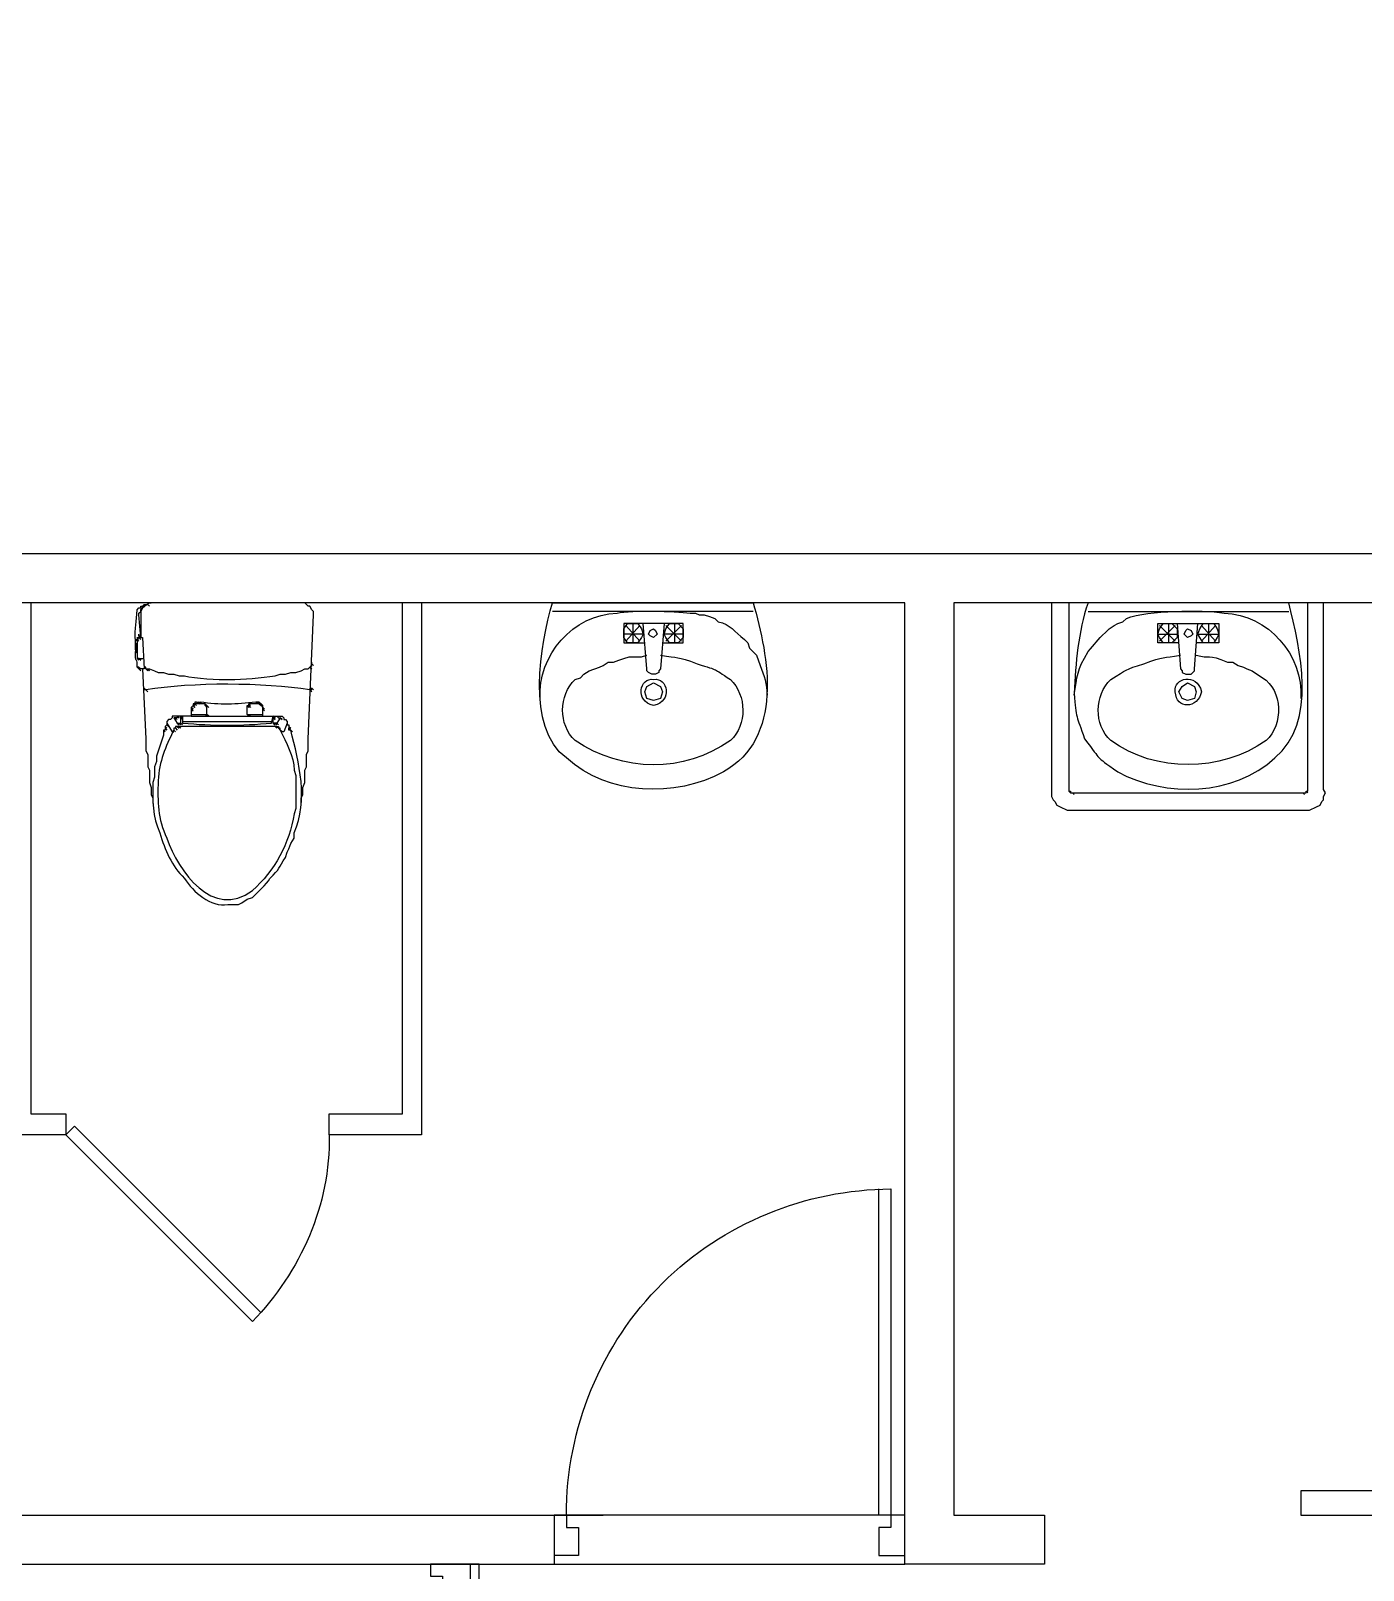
# Model space of a CAD drawing. Header units: millimetres. Extents: x -15161 to 10473752, y -72817 to 33960.
# Drawn here: x 72926.8 to 73250.2, y -34192.1 to -33818.5 of the extents above; entities that cross this region are included whole.
import ezdxf
from ezdxf import colors
from ezdxf.entities.mleader import LeaderData, LeaderLine
from ezdxf.enums import TextEntityAlignment as Align
from ezdxf.math import Vec2, Vec3

# ---------------------------------------------------------------- set-up
doc = ezdxf.new("R2010")
doc.units = ezdxf.units.MM
doc.layers.add('PDF_幾何圖形', color=7, linetype='Continuous')
doc.styles.get("Standard").update_dxf_attribs({"font": 'arial.ttf'})

# ---------------------------------------------------------------- blocks, each defined once
blk = doc.blocks.new('建築底圖1140116')
at = {"layer": 'PDF_幾何圖形', "lineweight": 0}
for points in [[(-1203.98, -22532.3), (-1203.98, -22502.24), (-1192.13, -22502.24), (-1192.13, -22532.3), (-1192.13, -22777.45), (-1317.03, -22777.45), (-1317.03, -22765.59), (-1203.98, -22765.59), (-1203.98, -22544.15), (-1424.15, -22544.15), (-1424.15, -22765.59), (-1402.14, -22765.59), (-1402.14, -22777.45), (-1436.01, -22777.45), (-1436.01, -22544.15), (-1818.34, -22544.15)], [(-1192.13, -22532.3), (-1818.34, -22532.3)], [(-1648.13, -22544.15), (-1648.13, -22668.21), (-1639.66, -22668.21), (-1639.66, -22673.29), (-1668.46, -22673.29)], [(-1622.31, -22545.85), (-1621.88, -22545.42), (-1621.46, -22545.42), (-1621.46, -22545), (-1621.03, -22545), (-1620.61, -22544.58), (-1619.76, -22544.58), (-1619.34, -22545)], [(-1621.03, -22545.42), (-1621.46, -22546.27), (-1621.46, -22552.62), (-1621.88, -22547.12), (-1621.88, -22546.69), (-1621.46, -22546.27), (-1621.46, -22545.85), (-1621.03, -22545.42), (-1621.03, -22545), (-1620.61, -22545), (-1620.19, -22544.58), (-1619.76, -22544.58)], [(-1582.51, -22592.85), (-1582.51, -22591.57), (-1582.08, -22590.73), (-1582.08, -22589.03), (-1581.66, -22587.76), (-1581.66, -22584.8), (-1581.24, -22583.95), (-1581.24, -22580.99), (-1580.81, -22580.14), (-1580.81, -22577.18), (-1579.54, -22547.12), (-1579.54, -22546.27), (-1579.96, -22545.85), (-1580.39, -22545), (-1580.81, -22545), (-1581.66, -22544.15), (-1582.08, -22544.15), (-1618.92, -22544.15)], [(-1553.29, -22544.15), (-1553.29, -22673.29), (-1575.73, -22673.29), (-1575.73, -22668.21), (-1557.95, -22668.21), (-1557.95, -22544.15)], [(-1521.54, -22544.15), (-1472.84, -22544.15)], [(-1472.84, -22546.27), (-1521.54, -22546.27)], [(-1488.09, -22546.69), (-1486.82, -22546.69), (-1485.97, -22547.12), (-1484.7, -22547.12), (-1483.43, -22547.54), (-1482.16, -22547.96), (-1481.31, -22548.81)], [(-1400.44, -22544.15), (-1400.44, -22591.15), (-1400.02, -22592), (-1399.6, -22592.42), (-1399.17, -22593.27), (-1398.33, -22593.69), (-1396.63, -22594.54), (-1337.78, -22594.54), (-1336.09, -22593.69), (-1335.24, -22593.27), (-1334.81, -22592.42), (-1334.39, -22592), (-1334.39, -22591.15), (-1333.97, -22590.3), (-1334.39, -22589.46), (-1334.39, -22544.15)], [(-1396.21, -22544.15), (-1396.21, -22589.88), (-1395.78, -22590.3)], [(-1342.86, -22544.15), (-1391.55, -22544.15)], [(-1391.55, -22546.27), (-1342.86, -22546.27)], [(-1338.63, -22589.88), (-1338.2, -22589.88), (-1338.2, -22544.15)], [(-1494.86, -22553.89), (-1489.78, -22553.89), (-1489.78, -22549.23), (-1504.18, -22549.23), (-1504.18, -22553.89), (-1499.1, -22553.89)], [(-1500.37, -22553.47), (-1503.75, -22549.66)], [(-1503.75, -22553.47), (-1500.37, -22549.66)], [(-1502.06, -22549.23), (-1502.06, -22553.89)], [(-1494.44, -22549.23), (-1495.28, -22560.24), (-1495.71, -22560.67), (-1495.71, -22561.09), (-1496.55, -22561.51), (-1497.4, -22561.51), (-1498.25, -22561.09), (-1498.67, -22560.67), (-1498.67, -22560.24), (-1499.52, -22549.23)], [(-1490.2, -22553.47), (-1494.01, -22549.66)], [(-1494.01, -22553.47), (-1490.2, -22549.66)], [(-1491.9, -22549.23), (-1491.9, -22553.89)], [(-1387.32, -22551.35), (-1386.47, -22550.5), (-1385.2, -22549.66), (-1384.35, -22549.23), (-1383.08, -22548.81), (-1382.24, -22547.96)], [(-1369.53, -22553.89), (-1374.61, -22553.89), (-1374.61, -22549.23), (-1359.8, -22549.23), (-1359.8, -22553.89), (-1365.3, -22553.89)], [(-1374.61, -22551.78), (-1369.96, -22551.78), (-1369.96, -22552.62), (-1371.23, -22553.89), (-1373.34, -22553.89), (-1374.19, -22552.62), (-1374.61, -22551.78), (-1374.19, -22550.5), (-1373.34, -22549.23), (-1371.23, -22549.23), (-1369.96, -22550.5), (-1369.96, -22551.78)], [(-1374.19, -22553.47), (-1370.38, -22549.66)], [(-1370.38, -22553.47), (-1374.19, -22549.66)], [(-1372.07, -22549.23), (-1372.07, -22553.89)], [(-1369.96, -22549.23), (-1369.11, -22560.24), (-1368.69, -22560.67), (-1368.69, -22561.09), (-1367.84, -22561.51), (-1366.57, -22561.51), (-1365.72, -22560.67), (-1365.72, -22560.24), (-1364.88, -22549.23)], [(-1364.03, -22553.47), (-1360.64, -22549.66)], [(-1360.64, -22553.47), (-1364.03, -22549.66)], [(-1362.34, -22549.23), (-1362.34, -22553.89)], [(-1622.73, -22553.89), (-1622.73, -22553.05), (-1622.31, -22553.47), (-1622.73, -22553.05), (-1622.31, -22553.05), (-1621.88, -22553.47)], [(-1622.73, -22554.32), (-1622.73, -22553.89), (-1622.31, -22554.32)], [(-1622.73, -22554.74), (-1622.73, -22554.32), (-1622.31, -22554.74)], [(-1622.73, -22555.59), (-1622.73, -22555.16), (-1622.31, -22555.59), (-1622.73, -22555.16), (-1622.73, -22554.74), (-1622.31, -22555.16)], [(-1622.31, -22552.62), (-1621.03, -22552.62), (-1620.61, -22560.24), (-1621.88, -22560.24), (-1621.46, -22560.67), (-1621.88, -22560.24), (-1621.88, -22559.82), (-1621.46, -22560.24)], [(-1621.88, -22553.05), (-1622.31, -22552.62), (-1622.31, -22553.05), (-1621.88, -22553.47), (-1622.31, -22553.05), (-1622.31, -22557.28), (-1622.31, -22557.7), (-1621.88, -22558.13)], [(-1621.88, -22552.2), (-1621.88, -22551.78)], [(-1621.46, -22552.62), (-1621.88, -22552.2), (-1621.46, -22552.62), (-1621.88, -22552.2), (-1621.88, -22552.62), (-1621.46, -22553.05)], [(-1499.52, -22551.78), (-1504.18, -22551.78)], [(-1489.78, -22551.78), (-1494.44, -22551.78)], [(-1474.96, -22553.05), (-1474.11, -22553.89), (-1473.69, -22555.16), (-1472, -22556.86), (-1471.15, -22559.4)], [(-1364.88, -22551.78), (-1359.8, -22551.78)], [(-1622.31, -22556.01), (-1622.73, -22555.59), (-1622.31, -22556.01), (-1622.73, -22555.59), (-1622.73, -22556.01), (-1622.31, -22556.43)], [(-1621.88, -22557.7), (-1622.31, -22557.7), (-1621.88, -22558.13), (-1622.31, -22557.7)], [(-1621.46, -22558.13), (-1621.88, -22557.7), (-1621.46, -22558.13), (-1621.88, -22557.7), (-1620.61, -22557.7)], [(-1579.96, -22558.97), (-1579.96, -22558.55)], [(-1516.03, -22562.78), (-1514.76, -22562.36), (-1513.91, -22561.51), (-1512.64, -22560.67), (-1510.1, -22559.82), (-1509.26, -22559.4), (-1507.99, -22558.55), (-1506.72, -22558.55), (-1505.45, -22558.13), (-1504.18, -22557.7), (-1502.91, -22557.28), (-1499.94, -22557.28), (-1498.67, -22556.86)], [(-1357.68, -22558.55), (-1356.41, -22558.55), (-1355.14, -22559.4), (-1353.87, -22559.82), (-1353.02, -22560.24), (-1351.75, -22560.67), (-1349.21, -22562.36)], [(-1621.88, -22559.82), (-1622.31, -22559.82), (-1621.88, -22560.24), (-1622.31, -22559.82), (-1621.88, -22560.24)], [(-1621.03, -22560.24), (-1620.19, -22577.18), (-1620.19, -22580.14), (-1619.76, -22580.99), (-1619.76, -22583.95), (-1619.34, -22584.8), (-1619.34, -22587.76), (-1618.92, -22589.03), (-1618.92, -22590.73), (-1618.49, -22591.57), (-1618.49, -22592.85)], [(-1619.76, -22560.67), (-1620.19, -22560.24), (-1620.19, -22559.82), (-1620.61, -22559.82), (-1620.19, -22560.24), (-1619.76, -22560.24), (-1619.34, -22560.67), (-1619.76, -22560.24), (-1619.34, -22560.24), (-1618.07, -22560.67), (-1617.22, -22561.09), (-1615.95, -22561.09), (-1614.68, -22561.51), (-1613.41, -22561.51), (-1612.14, -22561.94), (-1610.87, -22561.94)], [(-1588.86, -22561.94), (-1587.59, -22561.51), (-1586.32, -22561.51), (-1585.05, -22561.09), (-1583.78, -22561.09), (-1582.51, -22560.67), (-1581.66, -22560.24), (-1580.81, -22560.24), (-1580.39, -22559.82), (-1579.96, -22560.24)], [(-1580.39, -22559.82), (-1579.96, -22559.4), (-1579.96, -22558.97), (-1579.54, -22559.4)], [(-1620.19, -22565.32), (-1620.61, -22564.9), (-1620.19, -22565.32), (-1620.61, -22564.9), (-1620.19, -22565.32), (-1619.76, -22565.75)], [(-1579.96, -22565.32), (-1580.39, -22564.9), (-1579.96, -22565.32), (-1580.39, -22564.9), (-1579.96, -22564.9), (-1579.54, -22565.32)], [(-1580.39, -22564.9), (-1580.39, -22565.32), (-1579.96, -22565.75)], [(-1605.79, -22569.13), (-1605.79, -22568.71), (-1605.37, -22569.13), (-1605.79, -22568.71), (-1608.76, -22568.71), (-1608.76, -22569.13), (-1608.33, -22569.56), (-1608.76, -22569.13), (-1609.18, -22569.56), (-1608.76, -22569.98), (-1609.18, -22569.56), (-1609.18, -22569.98), (-1608.76, -22570.4)], [(-1609.18, -22569.98), (-1609.18, -22571.25), (-1605.79, -22571.25), (-1605.37, -22571.68), (-1605.79, -22571.25), (-1605.37, -22571.68), (-1605.79, -22571.25), (-1605.37, -22571.25), (-1604.95, -22571.68), (-1605.37, -22571.25), (-1605.37, -22569.13), (-1604.95, -22569.56), (-1605.37, -22569.13), (-1605.79, -22569.13), (-1605.37, -22569.56)], [(-1607.91, -22568.29), (-1608.33, -22568.29), (-1608.33, -22568.71), (-1607.91, -22569.13), (-1608.33, -22568.71), (-1608.76, -22568.71), (-1608.33, -22569.13)], [(-1607.49, -22568.71), (-1607.91, -22568.29), (-1607.49, -22568.71), (-1607.91, -22568.29), (-1607.49, -22568.29), (-1607.06, -22568.71), (-1607.49, -22568.29), (-1607.06, -22568.71), (-1607.49, -22568.29), (-1607.06, -22568.29), (-1606.64, -22568.71)], [(-1595.63, -22569.13), (-1595.21, -22569.13), (-1594.78, -22569.56), (-1595.21, -22569.13), (-1595.21, -22568.71), (-1594.78, -22569.13)], [(-1595.63, -22571.25), (-1595.63, -22569.13), (-1595.21, -22569.56)], [(-1595.21, -22571.68), (-1595.63, -22571.25), (-1595.21, -22571.25), (-1594.78, -22571.68), (-1595.21, -22571.25), (-1594.78, -22571.68), (-1595.21, -22571.25), (-1591.82, -22571.25), (-1591.82, -22569.98), (-1591.4, -22570.4)], [(-1592.67, -22568.29), (-1593.09, -22568.29), (-1592.67, -22568.71), (-1592.67, -22568.29), (-1592.24, -22568.71), (-1595.21, -22568.71)], [(-1593.09, -22568.29), (-1593.51, -22568.29), (-1593.09, -22568.71), (-1593.51, -22568.29), (-1593.09, -22568.71), (-1593.51, -22568.29)], [(-1591.82, -22569.98), (-1591.82, -22569.56), (-1591.4, -22569.98), (-1591.82, -22569.56)], [(-1609.18, -22571.68), (-1613.84, -22571.68), (-1613.84, -22572.1), (-1614.26, -22572.52), (-1614.68, -22572.52), (-1615.11, -22572.95), (-1615.11, -22573.79), (-1614.68, -22574.22)], [(-1615.11, -22573.37), (-1613.84, -22575.49), (-1613.41, -22575.49)], [(-1613.41, -22572.1), (-1612.57, -22573.37), (-1612.14, -22573.79), (-1612.57, -22573.37), (-1612.14, -22573.79), (-1612.57, -22573.37), (-1612.14, -22573.79), (-1612.57, -22573.37), (-1612.14, -22573.79), (-1612.57, -22573.37), (-1612.14, -22573.79), (-1612.57, -22573.37), (-1612.14, -22573.37), (-1611.72, -22573.79), (-1612.14, -22573.37), (-1611.72, -22573.37), (-1611.3, -22573.79), (-1611.72, -22573.37), (-1611.3, -22573.79), (-1611.72, -22573.37), (-1611.3, -22573.79), (-1611.72, -22573.37), (-1611.3, -22573.79), (-1611.72, -22573.37), (-1611.3, -22573.79), (-1611.72, -22573.37), (-1611.72, -22572.1), (-1611.3, -22572.52), (-1611.72, -22572.1), (-1611.3, -22572.52)], [(-1612.99, -22572.1), (-1613.41, -22572.1), (-1612.99, -22572.52), (-1613.41, -22572.1), (-1612.99, -22572.52), (-1613.41, -22572.1), (-1612.99, -22572.52), (-1613.41, -22572.1), (-1612.99, -22572.52)], [(-1611.72, -22572.1), (-1611.72, -22571.68), (-1611.3, -22572.1), (-1611.72, -22571.68), (-1611.3, -22572.1), (-1611.72, -22571.68), (-1612.57, -22571.68), (-1612.14, -22572.1), (-1612.57, -22571.68), (-1612.57, -22572.1), (-1612.99, -22572.1), (-1612.57, -22572.52), (-1612.99, -22572.1), (-1612.57, -22572.52)], [(-1611.3, -22572.95), (-1589.7, -22572.95)], [(-1609.18, -22571.25), (-1609.18, -22571.68), (-1591.82, -22571.68), (-1591.82, -22571.25)], [(-1591.82, -22571.68), (-1587.16, -22571.68), (-1586.74, -22572.1), (-1586.74, -22572.52), (-1586.32, -22572.52), (-1585.89, -22572.95), (-1585.89, -22573.79), (-1585.47, -22573.79), (-1585.47, -22574.22), (-1585.05, -22574.64)], [(-1588.43, -22571.68), (-1587.59, -22572.52), (-1588.01, -22572.1), (-1587.59, -22572.1), (-1587.16, -22572.52), (-1587.59, -22572.1), (-1587.16, -22572.52), (-1587.59, -22572.1), (-1587.16, -22572.52), (-1587.59, -22572.1), (-1587.16, -22572.52), (-1587.59, -22572.1), (-1588.43, -22573.37), (-1588.01, -22573.79), (-1588.43, -22573.37), (-1588.01, -22573.79), (-1588.43, -22573.37), (-1588.01, -22573.79), (-1588.43, -22573.37), (-1588.01, -22573.79), (-1588.43, -22573.37), (-1588.01, -22573.79), (-1588.43, -22573.37), (-1588.86, -22573.37), (-1588.43, -22573.79), (-1588.86, -22573.37), (-1589.28, -22573.37), (-1588.86, -22573.79), (-1589.28, -22573.37), (-1588.86, -22573.79), (-1589.28, -22573.37), (-1588.86, -22573.79), (-1589.28, -22573.37), (-1588.86, -22573.79), (-1589.28, -22573.37), (-1588.86, -22573.79), (-1589.28, -22573.37), (-1589.28, -22572.1), (-1588.86, -22572.52), (-1589.28, -22572.1), (-1588.86, -22572.52)], [(-1589.28, -22572.1), (-1589.28, -22571.68), (-1588.86, -22572.1), (-1589.28, -22571.68), (-1588.86, -22572.1), (-1589.28, -22571.68), (-1588.43, -22571.68), (-1588.01, -22572.1), (-1588.43, -22571.68), (-1588.01, -22572.1), (-1587.59, -22572.52)], [(-1585.89, -22573.37), (-1586.74, -22575.49), (-1587.16, -22575.49), (-1587.59, -22575.06), (-1587.59, -22574.64), (-1588.01, -22574.64), (-1588.43, -22574.22), (-1588.86, -22574.22), (-1588.43, -22574.64), (-1588.86, -22574.22), (-1588.43, -22574.64), (-1588.86, -22574.22), (-1588.43, -22574.64), (-1588.86, -22574.22)], [(-1615.53, -22574.64), (-1615.53, -22575.06), (-1615.95, -22575.06), (-1615.53, -22575.49), (-1615.95, -22575.06), (-1615.95, -22576.33), (-1617.65, -22581.41), (-1617.65, -22582.68), (-1618.07, -22583.95), (-1618.07, -22586.49), (-1618.49, -22587.76)], [(-1615.95, -22575.06), (-1615.53, -22575.49)], [(-1615.95, -22575.06), (-1615.53, -22575.49)], [(-1615.11, -22573.79), (-1615.53, -22574.22), (-1615.11, -22574.64)], [(-1615.53, -22574.22), (-1615.53, -22574.64), (-1615.11, -22575.06)], [(-1612.99, -22574.64), (-1613.41, -22574.64), (-1613.41, -22575.06), (-1612.99, -22575.49)], [(-1612.57, -22574.22), (-1612.99, -22574.22), (-1612.99, -22574.64), (-1612.57, -22575.06)], [(-1612.14, -22574.22), (-1612.57, -22574.22), (-1612.14, -22574.64)], [(-1612.57, -22574.22), (-1612.14, -22574.64)], [(-1612.14, -22574.22), (-1611.72, -22574.64)], [(-1612.14, -22574.22), (-1611.72, -22574.64)], [(-1612.14, -22574.22), (-1611.72, -22574.64)], [(-1588.43, -22574.22), (-1588.01, -22574.22), (-1588.01, -22574.64), (-1587.59, -22575.06)], [(-1585.47, -22574.22), (-1585.47, -22574.64), (-1585.05, -22575.06), (-1584.62, -22575.49), (-1585.05, -22575.06), (-1585.47, -22575.06), (-1585.47, -22574.64)], [(-1585.05, -22575.06), (-1584.62, -22575.49)], [(-1585.05, -22575.06), (-1584.62, -22575.49)], [(-1584.2, -22584.8), (-1583.78, -22586.07), (-1583.78, -22594.12), (-1584.2, -22595.39)], [(-1396.21, -22589.88), (-1395.78, -22589.88), (-1395.78, -22590.3), (-1395.36, -22590.3), (-1394.94, -22590.73)], [(-1395.36, -22590.3), (-1339.47, -22590.3), (-1339.05, -22590.73)], [(-1339.47, -22590.3), (-1338.63, -22590.3), (-1338.63, -22589.88), (-1338.2, -22590.3)], [(-1586.32, -22605.97), (-1585.89, -22604.7), (-1585.47, -22603.85), (-1585.05, -22602.58), (-1584.2, -22601.31), (-1584.2, -22600.04)], [(-1600.29, -22617.4), (-1597.75, -22617.4), (-1596.9, -22616.98), (-1595.63, -22616.13), (-1594.36, -22615.71)], [(-1594.36, -22718.6), (-1639.66, -22673.29), (-1637.55, -22671.17), (-1592.24, -22716.48)], [(-1818.34, -22765.59), (-1509.26, -22765.59)], [(-1442.36, -22765.59), (-1521.11, -22765.59), (-1521.11, -22777.45), (-1436.01, -22777.45), (-1436.01, -22765.59), (-1439.4, -22765.59), (-1439.4, -22768.56), (-1442.36, -22768.56), (-1442.36, -22775.33), (-1436.01, -22775.33)], [(-1521.11, -22765.59), (-1518.15, -22765.59), (-1518.15, -22768.56), (-1515.18, -22768.56), (-1515.18, -22775.33), (-1521.11, -22775.33)], [(-1818.34, -22777.45), (-1509.26, -22777.45)], [(-1539.32, -22862.55), (-1539.32, -22777.45), (-1551.17, -22777.45), (-1551.17, -22780.41), (-1548.21, -22780.41), (-1548.21, -22783.38), (-1541.44, -22783.38), (-1541.44, -22777.45)]]:
    blk.add_lwpolyline(points, dxfattribs=at)
for points in [[(-1502.06, -22553.89), (-1503.33, -22553.89), (-1504.18, -22552.62), (-1504.18, -22550.5), (-1503.33, -22549.23), (-1500.79, -22549.23), (-1499.94, -22550.5), (-1499.52, -22551.78), (-1499.94, -22552.62), (-1500.79, -22553.89)], [(-1496.98, -22552.62), (-1497.82, -22552.2), (-1498.25, -22551.78), (-1497.82, -22550.93), (-1496.98, -22550.5), (-1496.55, -22550.93), (-1496.13, -22551.78)], [(-1491.9, -22553.89), (-1493.17, -22553.89), (-1494.01, -22552.62), (-1494.44, -22551.78), (-1494.01, -22550.5), (-1493.17, -22549.23), (-1491.05, -22549.23), (-1489.78, -22550.5), (-1489.78, -22552.62), (-1491.05, -22553.89)], [(-1366.15, -22551.78), (-1366.57, -22552.2), (-1367.42, -22552.62), (-1368.26, -22551.78), (-1367.84, -22550.93), (-1367.42, -22550.5), (-1366.57, -22550.93)], [(-1359.8, -22551.78), (-1360.22, -22552.62), (-1361.07, -22553.89), (-1363.61, -22553.89), (-1364.45, -22552.62), (-1364.88, -22551.78), (-1364.45, -22550.5), (-1363.61, -22549.23), (-1361.07, -22549.23), (-1360.22, -22550.5)], [(-1621.46, -22553.05), (-1621.88, -22552.62)], [(-1620.19, -22565.32), (-1620.61, -22565.32), (-1620.61, -22564.9)], [(-1496.98, -22567.86), (-1498.67, -22567.44), (-1499.1, -22565.75), (-1498.67, -22564.48), (-1496.98, -22563.63), (-1495.28, -22564.48), (-1494.86, -22565.75), (-1495.28, -22567.44)], [(-1365.3, -22565.75), (-1365.72, -22567.44), (-1367.42, -22567.86), (-1368.69, -22567.44), (-1369.53, -22565.75), (-1368.69, -22564.48), (-1367.42, -22563.63), (-1365.72, -22564.48)], [(-1592.67, -22568.71), (-1593.09, -22568.29)], [(-1592.24, -22569.13), (-1592.24, -22568.71), (-1591.82, -22569.13), (-1592.24, -22568.71), (-1592.67, -22568.71)], [(-1591.82, -22569.56), (-1591.82, -22569.13), (-1592.24, -22569.13)], [(-1615.53, -22575.49), (-1615.95, -22575.06)], [(-1615.53, -22575.49), (-1615.95, -22575.06)], [(-1611.72, -22574.64), (-1612.14, -22574.22)], [(-1611.72, -22574.64), (-1612.14, -22574.22)], [(-1588.01, -22574.64), (-1588.43, -22574.22)], [(-1584.62, -22575.49), (-1585.05, -22575.06)], [(-1584.62, -22575.49), (-1585.05, -22575.06)], [(-1255.22, -22765.59), (-1255.22, -22759.67), (-1339.9, -22759.67), (-1339.9, -22765.59)]]:
    blk.add_lwpolyline(points, close=True, dxfattribs=at)
for points in [[(-1611.3, -22571.68), (-1611.3, -22573.37, 0.046083), (-1589.7, -22573.37), (-1589.28, -22571.68)], [(-1518.15, -22765.59, -0.199564), (-1494.86, -22709.28, -0.195591), (-1439.4, -22686.42), (-1439.4, -22765.59), (-1442.36, -22765.59), (-1442.36, -22686.42)]]:
    blk.add_lwpolyline(points, format="xyb", dxfattribs=at)
for points in [[(-1622.73, -22553.47), (-1622.9, -22550.07), (-1622.55, -22548.85), (-1622.31, -22545.85)], [(-1621.03, -22545.42), (-1620.46, -22544.77), (-1619.72, -22544.27), (-1618.92, -22544.15)], [(-1518.15, -22581.84), (-1528.15, -22574.42), (-1524.41, -22554.22), (-1521.54, -22544.15)], [(-1524.5, -22567.44), (-1525.17, -22556.93), (-1516.47, -22546.97), (-1505.87, -22546.69)], [(-1505.87, -22546.69), (-1502.09, -22545.9), (-1492.05, -22546.18), (-1488.09, -22546.69)], [(-1472.84, -22544.15), (-1468.96, -22557.55), (-1465.39, -22576.93), (-1480.04, -22585.22)], [(-1391.55, -22544.15), (-1393.99, -22551.3), (-1394.54, -22558.7), (-1394.94, -22566.17)], [(-1382.24, -22547.96), (-1376.85, -22545.97), (-1364.28, -22545.82), (-1358.53, -22546.69)], [(-1358.53, -22546.69), (-1347.93, -22546.97), (-1339.23, -22556.93), (-1339.9, -22567.44)], [(-1346.25, -22581.84), (-1335.79, -22573.12), (-1340.07, -22555.4), (-1342.86, -22544.15)], [(-1481.31, -22548.81), (-1478.28, -22549.37), (-1477.41, -22551.22), (-1474.96, -22553.05)], [(-1391.55, -22556.01), (-1389.91, -22554.23), (-1389.37, -22553.17), (-1387.32, -22551.35)], [(-1622.31, -22559.82), (-1622.16, -22557.22), (-1622.9, -22559.09), (-1622.73, -22556.01)], [(-1495.28, -22556.86), (-1490.82, -22557.71), (-1491.5, -22557.02), (-1486.39, -22558.97)], [(-1394.94, -22566.59), (-1394.17, -22561.82), (-1394.25, -22560.65), (-1391.55, -22556.01)], [(-1378, -22558.97), (-1372.89, -22557.02), (-1373.58, -22557.71), (-1369.11, -22556.86)], [(-1365.3, -22556.86), (-1361.84, -22557.91), (-1362.67, -22556.48), (-1357.68, -22558.55)], [(-1610.87, -22561.94), (-1608.21, -22562.51), (-1602.66, -22562.89), (-1599.86, -22562.78)], [(-1599.86, -22562.78), (-1596.56, -22562.89), (-1592.19, -22562.24), (-1588.86, -22561.94)], [(-1496.98, -22569.13), (-1501.78, -22568.03), (-1500.3, -22562.24), (-1496.98, -22562.78)], [(-1496.98, -22562.78), (-1493.66, -22562.24), (-1492.17, -22568.03), (-1496.98, -22569.13)], [(-1486.39, -22558.97), (-1480.79, -22560.81), (-1482.96, -22559.82), (-1478.35, -22562.78)], [(-1471.15, -22559.4), (-1470.08, -22561.92), (-1469.59, -22563.83), (-1469.46, -22566.59)], [(-1386.05, -22562.78), (-1381.9, -22560.33), (-1382.84, -22560.43), (-1378, -22558.97)], [(-1370.38, -22565.75), (-1370.92, -22562.42), (-1365.14, -22560.94), (-1364.03, -22565.75)], [(-1349.21, -22562.36), (-1344.26, -22565.39), (-1344.13, -22573.82), (-1348.36, -22577.6)], [(-1580.39, -22565.32), (-1591.62, -22563.54), (-1609.03, -22563.44), (-1620.19, -22565.32)], [(-1516.03, -22577.6), (-1520.16, -22573.82), (-1519.98, -22566.59), (-1516.03, -22562.78)], [(-1478.35, -22562.78), (-1474.4, -22566.59), (-1474.22, -22573.82), (-1478.35, -22577.6)], [(-1394.94, -22566.17), (-1394.41, -22572.4), (-1394.39, -22571.41), (-1392.4, -22577.18)], [(-1386.05, -22577.6), (-1390.17, -22573.82), (-1390, -22566.59), (-1386.05, -22562.78)], [(-1364.03, -22565.75), (-1364.85, -22569.89), (-1370.24, -22570.22), (-1370.38, -22565.75)], [(-1593.51, -22568.29), (-1598.35, -22568.82), (-1602.19, -22569), (-1607.06, -22568.29)], [(-1613.41, -22575.06), (-1615.5, -22579.28), (-1616.95, -22582.53), (-1617.22, -22587.34)], [(-1588.86, -22574.22), (-1596.62, -22574.22), (-1604.38, -22574.22), (-1612.14, -22574.22)], [(-1587.59, -22575.06), (-1586.22, -22578.13), (-1584.3, -22581.34), (-1584.2, -22584.8)], [(-1584.2, -22600.04), (-1580.73, -22592.03), (-1583, -22583.07), (-1585.05, -22575.06)], [(-1392.4, -22577.18), (-1387.73, -22583.14), (-1390.48, -22580.7), (-1384.35, -22585.22)], [(-1478.35, -22577.6), (-1489.68, -22585.56), (-1504.44, -22585.37), (-1516.03, -22577.6)], [(-1348.36, -22577.6), (-1359.38, -22585.37), (-1375.14, -22585.45), (-1386.05, -22577.6)], [(-1480.04, -22585.22), (-1491.76, -22591.55), (-1508.06, -22590.98), (-1518.15, -22581.84)], [(-1384.35, -22585.22), (-1372.7, -22591.48), (-1356.22, -22591.02), (-1346.25, -22581.84)], [(-1618.49, -22587.76), (-1618.58, -22591.98), (-1618.68, -22596.19), (-1616.8, -22600.04)], [(-1617.22, -22587.34), (-1617.36, -22592.52), (-1617.35, -22596.53), (-1615.11, -22601.31)], [(-1584.2, -22595.39), (-1585.38, -22602.46), (-1588.98, -22609.32), (-1594.36, -22614.02)], [(-1616.8, -22600.04), (-1615.61, -22604.21), (-1613.92, -22608.02), (-1610.87, -22611.05)], [(-1615.11, -22601.31), (-1612.34, -22609.27), (-1603.94, -22621.26), (-1594.36, -22614.02)], [(-1590.13, -22611.05), (-1587.61, -22608.8), (-1588.02, -22608.45), (-1586.32, -22605.97)], [(-1610.87, -22611.05), (-1608.69, -22614.33), (-1604.54, -22618.1), (-1600.29, -22617.4)], [(-1594.36, -22615.71), (-1593.13, -22614.33), (-1590.9, -22612.62), (-1590.13, -22611.05)], [(-1575.73, -22673.29), (-1575.32, -22690.22), (-1582.72, -22706.54), (-1594.36, -22718.6)]]:
    blk.add_open_spline(points, degree=3, dxfattribs=at)
blk = doc.blocks.new('_DetailCallout')
at = {"color": 0, "linetype": 'ByBlock', "lineweight": -2, "transparency": 16777216}
blk.add_line((8, 0), (-8, 0), dxfattribs=at)
blk.add_circle((0, 0), 8, dxfattribs=at)
at = {"color": 0, "transparency": 16777216}
for tag, p in [('視圖號碼', (0, 1)), ('圖紙號碼', (0, -6))]:
    blk.add_attdef(tag, text='', height=3, dxfattribs=at).set_placement(p, align=Align.CENTER)

msp = doc.modelspace()

# ---------------------------------------------------------------- block references
at = {"color": 2}
msp.add_blockref('建築底圖1140116', (74574.9411, -11413.1207), dxfattribs=at)

# ---------------------------------------------------------------- leaders
at = {"color": 54}
ml = msp.add_multileader_block('Standard', dxfattribs=at)
ml.set_content('_DetailCallout', color=54, scale=15)
ml.set_attribute('視圖號碼', '冷凍庫', width=0)
ml.set_attribute('圖紙號碼', 'A機', width=0)
ml.set_leader_properties()
ml.build(insert=Vec2(0, 0))
ml.multileader.update_dxf_attribs({"leader_type": 0})
ctx = ml.context
ctx.base_point, ctx.plane_origin = Vec3(72812.0214, -45537.7069), Vec3(72932.0214, -45537.7069)
notes = []
notes.append((ctx, [(0, (0, 0, 0), (0, 0), (1, 0), 1, [])]))
ctx.block.insert = Vec3(72932.0214, -45537.7069)
at = {"color": 230}
ml = msp.add_multileader_block('Standard', dxfattribs=at)
ml.set_content('_DetailCallout', color=230, scale=15)
ml.set_attribute('視圖號碼', '冷凍庫', width=0)
ml.set_attribute('圖紙號碼', 'B機', width=0)
ml.set_leader_properties()
ml.build(insert=Vec2(0, 0))
ml.multileader.update_dxf_attribs({"leader_type": 0})
ctx = ml.context
ctx.base_point, ctx.plane_origin = Vec3(73003.6803, -45071.4586), Vec3(73123.6803, -45071.4586)
notes.append((ctx, [(0, (0, 0, 0), (0, 0), (1, 0), 1, [])]))
ctx.block.insert = Vec3(73123.6803, -45071.4586)
at = {"color": 54}
ml = msp.add_multileader_block('Standard', dxfattribs=at)
ml.set_content('_DetailCallout', color=54, scale=15)
ml.set_attribute('視圖號碼', '冷凍庫', width=0)
ml.set_attribute('圖紙號碼', 'B機', width=0)
ml.set_leader_properties()
ml.build(insert=Vec2(0, 0))
ml.multileader.update_dxf_attribs({"leader_type": 0})
ctx = ml.context
ctx.base_point, ctx.plane_origin = Vec3(73232.1414, -45537.0769), Vec3(73352.1414, -45537.0769)
notes.append((ctx, [(0, (0, 0, 0), (0, 0), (1, 0), 1, [])]))
ctx.block.insert = Vec3(73352.1414, -45537.0769)
at = {"color": 230}
ml = msp.add_multileader_block('Standard', dxfattribs=at)
ml.set_content('_DetailCallout', color=230, scale=15)
ml.set_attribute('視圖號碼', '冷凍庫', width=0)
ml.set_attribute('圖紙號碼', 'C機', width=0)
ml.set_leader_properties()
ml.build(insert=Vec2(0, 0))
ml.multileader.update_dxf_attribs({"leader_type": 0})
ctx = ml.context
ctx.base_point, ctx.plane_origin = Vec3(73423.9203, -45071.4586), Vec3(73543.9203, -45071.4586)
notes.append((ctx, [(0, (0, 0, 0), (0, 0), (1, 0), 1, [])]))
ctx.block.insert = Vec3(73543.9203, -45071.4586)
at = {"color": 54}
ml = msp.add_multileader_block('Standard', dxfattribs=at)
ml.set_content('_DetailCallout', color=54, scale=15)
ml.set_attribute('視圖號碼', '冷凍庫', width=0)
ml.set_attribute('圖紙號碼', 'C機', width=0)
ml.set_leader_properties()
ml.build(insert=Vec2(0, 0))
ml.multileader.update_dxf_attribs({"leader_type": 0})
ctx = ml.context
ctx.base_point, ctx.plane_origin = Vec3(73652.3814, -45537.0769), Vec3(73772.3814, -45537.0769)
notes.append((ctx, [(0, (0, 0, 0), (0, 0), (1, 0), 1, [])]))
ctx.block.insert = Vec3(73772.3814, -45537.0769)
at = {"color": 230}
ml = msp.add_multileader_block('Standard', dxfattribs=at)
ml.set_content('_DetailCallout', color=230, scale=15)
ml.set_attribute('視圖號碼', '冷凍庫', width=0)
ml.set_attribute('圖紙號碼', 'D機', width=0)
ml.set_leader_properties()
ml.build(insert=Vec2(0, 0))
ml.multileader.update_dxf_attribs({"leader_type": 0})
ctx = ml.context
ctx.base_point, ctx.plane_origin = Vec3(73844.1603, -45071.4586), Vec3(73964.1603, -45071.4586)
notes.append((ctx, [(0, (0, 0, 0), (0, 0), (1, 0), 1, [])]))
ctx.block.insert = Vec3(73964.1603, -45071.4586)
at = {"color": 54}
ml = msp.add_multileader_block('Standard', dxfattribs=at)
ml.set_content('_DetailCallout', color=54, scale=15)
ml.set_attribute('視圖號碼', '冷凍庫', width=0)
ml.set_attribute('圖紙號碼', 'D機', width=0)
ml.set_leader_properties()
ml.build(insert=Vec2(0, 0))
ml.multileader.update_dxf_attribs({"leader_type": 0})
ctx = ml.context
ctx.base_point, ctx.plane_origin = Vec3(74072.6214, -45537.0769), Vec3(74192.6214, -45537.0769)
notes.append((ctx, [(0, (0, 0, 0), (0, 0), (1, 0), 1, [])]))
ctx.block.insert = Vec3(74192.6214, -45537.0769)
at = {"color": 230}
ml = msp.add_multileader_block('Standard', dxfattribs=at)
ml.set_content('_DetailCallout', color=230, scale=15)
ml.set_attribute('視圖號碼', '冷凍庫', width=0)
ml.set_attribute('圖紙號碼', 'E機', width=0)
ml.set_leader_properties()
ml.build(insert=Vec2(0, 0))
ml.multileader.update_dxf_attribs({"leader_type": 0})
ctx = ml.context
ctx.base_point, ctx.plane_origin = Vec3(74264.4003, -45071.4586), Vec3(74384.4003, -45071.4586)
notes.append((ctx, [(0, (0, 0, 0), (0, 0), (1, 0), 1, [])]))
ctx.block.insert = Vec3(74384.4003, -45071.4586)
at = {"color": 54}
ml = msp.add_multileader_block('Standard', dxfattribs=at)
ml.set_content('_DetailCallout', color=54, scale=15)
ml.set_attribute('視圖號碼', '冷凍庫', width=0)
ml.set_attribute('圖紙號碼', 'E機', width=0)
ml.set_leader_properties()
ml.build(insert=Vec2(0, 0))
ml.multileader.update_dxf_attribs({"leader_type": 0})
ctx = ml.context
ctx.base_point, ctx.plane_origin = Vec3(74492.8614, -45537.0769), Vec3(74612.8614, -45537.0769)
notes.append((ctx, [(0, (0, 0, 0), (0, 0), (1, 0), 1, [])]))
ctx.block.insert = Vec3(74612.8614, -45537.0769)
at = {"color": 30}
ml = msp.add_multileader_block('Standard', dxfattribs=at)
ml.set_content('_DetailCallout', color=30, scale=15)
ml.set_attribute('視圖號碼', '冷凍庫', width=0)
ml.set_attribute('圖紙號碼', 'C', width=0)
ml.set_leader_properties()
ml.build(insert=Vec2(0, 0))
ml.multileader.update_dxf_attribs({"leader_type": 0})
ctx = ml.context
ctx.base_point, ctx.plane_origin = Vec3(73747.1906, -45888.0748), Vec3(73867.1906, -45888.0748)
notes.append((ctx, [(0, (0, 0, 0), (0, 0), (1, 0), 1, [])]))
ctx.block.insert = Vec3(73867.1906, -45888.0748)
ml = msp.add_multileader_block('Standard', dxfattribs=at)
ml.set_content('_DetailCallout', color=30, scale=15)
ml.set_attribute('視圖號碼', '冷凍庫', width=0)
ml.set_attribute('圖紙號碼', 'B', width=0)
ml.set_leader_properties()
ml.build(insert=Vec2(0, 0))
ml.multileader.update_dxf_attribs({"leader_type": 0})
ctx = ml.context
ctx.base_point, ctx.plane_origin = Vec3(73747.1906, -46477.6264), Vec3(73867.1906, -46477.6264)
notes.append((ctx, [(0, (0, 0, 0), (0, 0), (1, 0), 1, [])]))
ctx.block.insert = Vec3(73867.1906, -46477.6264)
ml = msp.add_multileader_block('Standard', dxfattribs=at)
ml.set_content('_DetailCallout', color=30, scale=15)
ml.set_attribute('視圖號碼', '冷凍庫', width=0)
ml.set_attribute('圖紙號碼', 'A', width=0)
ml.set_leader_properties()
ml.build(insert=Vec2(0, 0))
ml.multileader.update_dxf_attribs({"leader_type": 0})
ctx = ml.context
ctx.base_point, ctx.plane_origin = Vec3(73092.534, -46911.4455), Vec3(73212.534, -46911.4455)
notes.append((ctx, [(0, (0, 0, 0), (0, 0), (1, 0), 1, [])]))
ctx.block.insert = Vec3(73212.534, -46911.4455)
ml = msp.add_multileader_block('Standard', dxfattribs=at)
ml.set_content('_DetailCallout', color=30, scale=15)
ml.set_attribute('視圖號碼', '冷凍庫', width=0)
ml.set_attribute('圖紙號碼', 'D', width=0)
ml.set_leader_properties()
ml.build(insert=Vec2(0, 0))
ml.multileader.update_dxf_attribs({"leader_type": 0})
ctx = ml.context
ctx.base_point, ctx.plane_origin = Vec3(73737.1917, -48120.99), Vec3(73857.1917, -48120.99)
notes.append((ctx, [(0, (0, 0, 0), (0, 0), (1, 0), 1, [])]))
ctx.block.insert = Vec3(73857.1917, -48120.99)
ml = msp.add_multileader_block('Standard', dxfattribs=at)
ml.set_content('_DetailCallout', color=30, scale=15)
ml.set_attribute('視圖號碼', '冷凍庫', width=0)
ml.set_attribute('圖紙號碼', 'E', width=0)
ml.set_leader_properties()
ml.build(insert=Vec2(0, 0))
ml.multileader.update_dxf_attribs({"leader_type": 0})
ctx = ml.context
ctx.base_point, ctx.plane_origin = Vec3(75349.539, -47538.8607), Vec3(75469.539, -47538.8607)
notes.append((ctx, [(0, (0, 0, 0), (0, 0), (1, 0), 1, [])]))
ctx.block.insert = Vec3(75469.539, -47538.8607)
ml = msp.add_multileader_block('Standard', dxfattribs=at)
ml.set_content('_DetailCallout', color=30, scale=15)
ml.set_attribute('視圖號碼', '緩衝區', width=0)
ml.set_attribute('圖紙號碼', 'A', width=0)
ml.set_leader_properties()
ml.build(insert=Vec2(0, 0))
ml.multileader.update_dxf_attribs({"leader_type": 0})
ctx = ml.context
ctx.base_point, ctx.plane_origin = Vec3(72930.2696, -47926.6657), Vec3(73050.2696, -47926.6657)
notes.append((ctx, [(0, (0, 0, 0), (0, 0), (1, 0), 1, [])]))
ctx.block.insert = Vec3(73050.2696, -47926.6657)
ml = msp.add_multileader_block('Standard', dxfattribs=at)
ml.set_content('_DetailCallout', color=30, scale=15)
ml.set_attribute('視圖號碼', '碼頭區', width=0)
ml.set_attribute('圖紙號碼', 'A', width=0)
ml.set_leader_properties()
ml.build(insert=Vec2(0, 0))
ml.multileader.update_dxf_attribs({"leader_type": 0})
ctx = ml.context
ctx.base_point, ctx.plane_origin = Vec3(72894.7044, -48572.189), Vec3(73014.7044, -48572.189)
notes.append((ctx, [(0, (0, 0, 0), (0, 0), (1, 0), 1, [])]))
ctx.block.insert = Vec3(73014.7044, -48572.189)
ml = msp.add_multileader_block('Standard', dxfattribs=at)
ml.set_content('_DetailCallout', color=30, scale=15)
ml.set_attribute('視圖號碼', '急速庫', width=0)
ml.set_attribute('圖紙號碼', 'B', width=0)
ml.set_leader_properties()
ml.build(insert=Vec2(0, 0))
ml.multileader.update_dxf_attribs({"leader_type": 0})
ctx = ml.context
ctx.base_point, ctx.plane_origin = Vec3(93372.1061, -47545.9996), Vec3(93492.1061, -47545.9996)
notes.append((ctx, [(0, (0, 0, 0), (0, 0), (1, 0), 1, [])]))
ctx.block.insert = Vec3(93492.1061, -47545.9996)
ml = msp.add_multileader_block('Standard', dxfattribs=at)
ml.set_content('_DetailCallout', color=30, scale=15)
ml.set_attribute('視圖號碼', '急速庫', width=0)
ml.set_attribute('圖紙號碼', 'A-2', width=0)
ml.set_leader_properties()
ml.build(insert=Vec2(0, 0))
ml.multileader.update_dxf_attribs({"leader_type": 0})
ctx = ml.context
ctx.base_point, ctx.plane_origin = Vec3(93704.3054, -47545.9996), Vec3(93824.3054, -47545.9996)
notes.append((ctx, [(0, (0, 0, 0), (0, 0), (1, 0), 1, [])]))
ctx.block.insert = Vec3(93824.3054, -47545.9996)
ml = msp.add_multileader_block('Standard', dxfattribs=at)
ml.set_content('_DetailCallout', color=30, scale=15)
ml.set_attribute('視圖號碼', '急速庫', width=0)
ml.set_attribute('圖紙號碼', 'A-1', width=0)
ml.set_leader_properties()
ml.build(insert=Vec2(0, 0))
ml.multileader.update_dxf_attribs({"leader_type": 0})
ctx = ml.context
ctx.base_point, ctx.plane_origin = Vec3(94041.3644, -47545.9996), Vec3(94161.3644, -47545.9996)
notes.append((ctx, [(0, (0, 0, 0), (0, 0), (1, 0), 1, [])]))
ctx.block.insert = Vec3(94161.3644, -47545.9996)
ml = msp.add_multileader_block('Standard', dxfattribs=at)
ml.set_content('_DetailCallout', color=30, scale=15)
ml.set_attribute('視圖號碼', '半成品', width=0)
ml.set_attribute('圖紙號碼', 'B', width=0)
ml.set_leader_properties()
ml.build(insert=Vec2(0, 0))
ml.multileader.update_dxf_attribs({"leader_type": 0})
ctx = ml.context
ctx.base_point, ctx.plane_origin = Vec3(93372.1061, -48769.6603), Vec3(93492.1061, -48769.6603)
notes.append((ctx, [(0, (0, 0, 0), (0, 0), (1, 0), 1, [])]))
ctx.block.insert = Vec3(93492.1061, -48769.6603)
ml = msp.add_multileader_block('Standard', dxfattribs=at)
ml.set_content('_DetailCallout', color=30, scale=15)
ml.set_attribute('視圖號碼', '半成品', width=0)
ml.set_attribute('圖紙號碼', 'A-2', width=0)
ml.set_leader_properties()
ml.build(insert=Vec2(0, 0))
ml.multileader.update_dxf_attribs({"leader_type": 0})
ctx = ml.context
ctx.base_point, ctx.plane_origin = Vec3(93704.3054, -48769.6603), Vec3(93824.3054, -48769.6603)
notes.append((ctx, [(0, (0, 0, 0), (0, 0), (1, 0), 1, [])]))
ctx.block.insert = Vec3(93824.3054, -48769.6603)
ml = msp.add_multileader_block('Standard', dxfattribs=at)
ml.set_content('_DetailCallout', color=30, scale=15)
ml.set_attribute('視圖號碼', '半成品', width=0)
ml.set_attribute('圖紙號碼', 'A-1', width=0)
ml.set_leader_properties()
ml.build(insert=Vec2(0, 0))
ml.multileader.update_dxf_attribs({"leader_type": 0})
ctx = ml.context
ctx.base_point, ctx.plane_origin = Vec3(94041.3644, -48769.6603), Vec3(94161.3644, -48769.6603)
notes.append((ctx, [(0, (0, 0, 0), (0, 0), (1, 0), 1, [])]))
ctx.block.insert = Vec3(94161.3644, -48769.6603)
at = {"color": 54}
ml = msp.add_multileader_block('Standard', dxfattribs=at)
ml.set_content('_DetailCallout', color=54, scale=15)
ml.set_attribute('視圖號碼', '急速庫', width=0)
ml.set_attribute('圖紙號碼', 'A機', width=0)
ml.set_leader_properties()
ml.build(insert=Vec2(0, 0))
ml.multileader.update_dxf_attribs({"leader_type": 0})
ctx = ml.context
ctx.base_point, ctx.plane_origin = Vec3(92864.6909, -48811.8789), Vec3(92984.6909, -48811.8789)
notes.append((ctx, [(0, (0, 0, 0), (0, 0), (1, 0), 1, [])]))
ctx.block.insert = Vec3(92984.6909, -48811.8789)
ml = msp.add_multileader_block('Standard', dxfattribs=at)
ml.set_content('_DetailCallout', color=54, scale=15)
ml.set_attribute('視圖號碼', '半成品', width=0)
ml.set_attribute('圖紙號碼', 'A機', width=0)
ml.set_leader_properties()
ml.build(insert=Vec2(0, 0))
ml.multileader.update_dxf_attribs({"leader_type": 0})
ctx = ml.context
ctx.base_point, ctx.plane_origin = Vec3(92588.6191, -48811.8789), Vec3(92708.6191, -48811.8789)
notes.append((ctx, [(0, (0, 0, 0), (0, 0), (1, 0), 1, [])]))
ctx.block.insert = Vec3(92708.6191, -48811.8789)
ml = msp.add_multileader_block('Standard', dxfattribs=at)
ml.set_content('_DetailCallout', color=54, scale=15)
ml.set_attribute('視圖號碼', '急速庫', width=0)
ml.set_attribute('圖紙號碼', 'B機', width=0)
ml.set_leader_properties()
ml.build(insert=Vec2(0, 0))
ml.multileader.update_dxf_attribs({"leader_type": 0})
ctx = ml.context
ctx.base_point, ctx.plane_origin = Vec3(92864.6909, -49217.4155), Vec3(92984.6909, -49217.4155)
notes.append((ctx, [(0, (0, 0, 0), (0, 0), (1, 0), 1, [])]))
ctx.block.insert = Vec3(92984.6909, -49217.4155)
ml = msp.add_multileader_block('Standard', dxfattribs=at)
ml.set_content('_DetailCallout', color=54, scale=15)
ml.set_attribute('視圖號碼', '半成品', width=0)
ml.set_attribute('圖紙號碼', 'B機', width=0)
ml.set_leader_properties()
ml.build(insert=Vec2(0, 0))
ml.multileader.update_dxf_attribs({"leader_type": 0})
ctx = ml.context
ctx.base_point, ctx.plane_origin = Vec3(92588.6191, -49217.4155), Vec3(92708.6191, -49217.4155)
notes.append((ctx, [(0, (0, 0, 0), (0, 0), (1, 0), 1, [])]))
ctx.block.insert = Vec3(92708.6191, -49217.4155)
at = {"color": 230}
ml = msp.add_multileader_block('Standard', dxfattribs=at)
ml.set_content('_DetailCallout', color=230, scale=15)
ml.set_attribute('視圖號碼', '急速庫', width=0)
ml.set_attribute('圖紙號碼', 'B機', width=0)
ml.set_leader_properties()
ml.build(insert=Vec2(0, 0))
ml.multileader.update_dxf_attribs({"leader_type": 0})
ctx = ml.context
ctx.base_point, ctx.plane_origin = Vec3(92705.7859, -47644.3382), Vec3(92825.7859, -47644.3382)
notes.append((ctx, [(0, (0, 0, 0), (0, 0), (1, 0), 1, [])]))
ctx.block.insert = Vec3(92825.7859, -47644.3382)
ml = msp.add_multileader_block('Standard', dxfattribs=at)
ml.set_content('_DetailCallout', color=230, scale=15)
ml.set_attribute('視圖號碼', '半成品', width=0)
ml.set_attribute('圖紙號碼', 'B機', width=0)
ml.set_leader_properties()
ml.build(insert=Vec2(0, 0))
ml.multileader.update_dxf_attribs({"leader_type": 0})
ctx = ml.context
ctx.base_point, ctx.plane_origin = Vec3(92429.7141, -47644.3382), Vec3(92549.7141, -47644.3382)
notes.append((ctx, [(0, (0, 0, 0), (0, 0), (1, 0), 1, [])]))
ctx.block.insert = Vec3(92549.7141, -47644.3382)
ml = msp.add_multileader_block('Standard', dxfattribs=at)
ml.set_content('_DetailCallout', color=230, scale=15)
ml.set_attribute('視圖號碼', '急速庫', width=0)
ml.set_attribute('圖紙號碼', 'A機', width=0)
ml.set_leader_properties()
ml.build(insert=Vec2(0, 0))
ml.multileader.update_dxf_attribs({"leader_type": 0})
ctx = ml.context
ctx.base_point, ctx.plane_origin = Vec3(92705.7859, -47937.3382), Vec3(92825.7859, -47937.3382)
notes.append((ctx, [(0, (0, 0, 0), (0, 0), (1, 0), 1, [])]))
ctx.block.insert = Vec3(92825.7859, -47937.3382)
ml = msp.add_multileader_block('Standard', dxfattribs=at)
ml.set_content('_DetailCallout', color=230, scale=15)
ml.set_attribute('視圖號碼', '半成品', width=0)
ml.set_attribute('圖紙號碼', 'A機', width=0)
ml.set_leader_properties()
ml.build(insert=Vec2(0, 0))
ml.multileader.update_dxf_attribs({"leader_type": 0})
ctx = ml.context
ctx.base_point, ctx.plane_origin = Vec3(92429.7141, -47937.3382), Vec3(92549.7141, -47937.3382)
notes.append((ctx, [(0, (0, 0, 0), (0, 0), (1, 0), 1, [])]))
ctx.block.insert = Vec3(92549.7141, -47937.3382)
at = {"color": 30}
ml = msp.add_multileader_block('Standard', dxfattribs=at)
ml.set_content('_DetailCallout', color=30, scale=15)
ml.set_attribute('視圖號碼', '冷藏庫', width=0)
ml.set_attribute('圖紙號碼', 'A', width=0)
ml.set_leader_properties()
ml.build(insert=Vec2(0, 0))
ml.multileader.update_dxf_attribs({"leader_type": 0})
ctx = ml.context
ctx.base_point, ctx.plane_origin = Vec3(95395.445, -46487.1906), Vec3(95515.445, -46487.1906)
notes.append((ctx, [(0, (0, 0, 0), (0, 0), (1, 0), 1, [])]))
ctx.block.insert = Vec3(95515.445, -46487.1906)
at = {"color": 54}
ml = msp.add_multileader_block('Standard', dxfattribs=at)
ml.set_content('_DetailCallout', color=54, scale=15)
ml.set_attribute('視圖號碼', '冷藏庫', width=0)
ml.set_attribute('圖紙號碼', 'A機', width=0)
ml.set_leader_properties()
ml.build(insert=Vec2(0, 0))
ml.multileader.update_dxf_attribs({"leader_type": 0})
ctx = ml.context
ctx.base_point, ctx.plane_origin = Vec3(95523.1747, -46044.6887), Vec3(95643.1747, -46044.6887)
notes.append((ctx, [(0, (0, 0, 0), (0, 0), (1, 0), 1, [])]))
ctx.block.insert = Vec3(95643.1747, -46044.6887)
at = {"color": 230}
ml = msp.add_multileader_block('Standard', dxfattribs=at)
ml.set_content('_DetailCallout', color=230, scale=15)
ml.set_attribute('視圖號碼', '冷藏庫', width=0)
ml.set_attribute('圖紙號碼', 'A機', width=0)
ml.set_leader_properties()
ml.build(insert=Vec2(0, 0))
ml.multileader.update_dxf_attribs({"leader_type": 0})
ctx = ml.context
ctx.base_point, ctx.plane_origin = Vec3(94919.177, -46299.7897), Vec3(95039.177, -46299.7897)
notes.append((ctx, [(0, (0, 0, 0), (0, 0), (1, 0), 1, [])]))
ctx.block.insert = Vec3(95039.177, -46299.7897)
for ctx, leaders in notes:
    for number, flags, end, landing, length, lines in leaders:
        leader = LeaderData()
        leader.index, (leader.has_last_leader_line, leader.has_dogleg_vector, leader.attachment_direction) = number, flags
        leader.last_leader_point, leader.dogleg_vector, leader.dogleg_length = Vec3(end), Vec3(landing), length
        for number, points, colour, breaks in lines:
            line = LeaderLine()
            line.index, line.vertices, line.color, line.breaks = number, Vec3.list(points), colors.encode_raw_color(colour), breaks
            leader.lines.append(line)
        ctx.leaders.append(leader)

doc.saveas('drawing.dxf')
